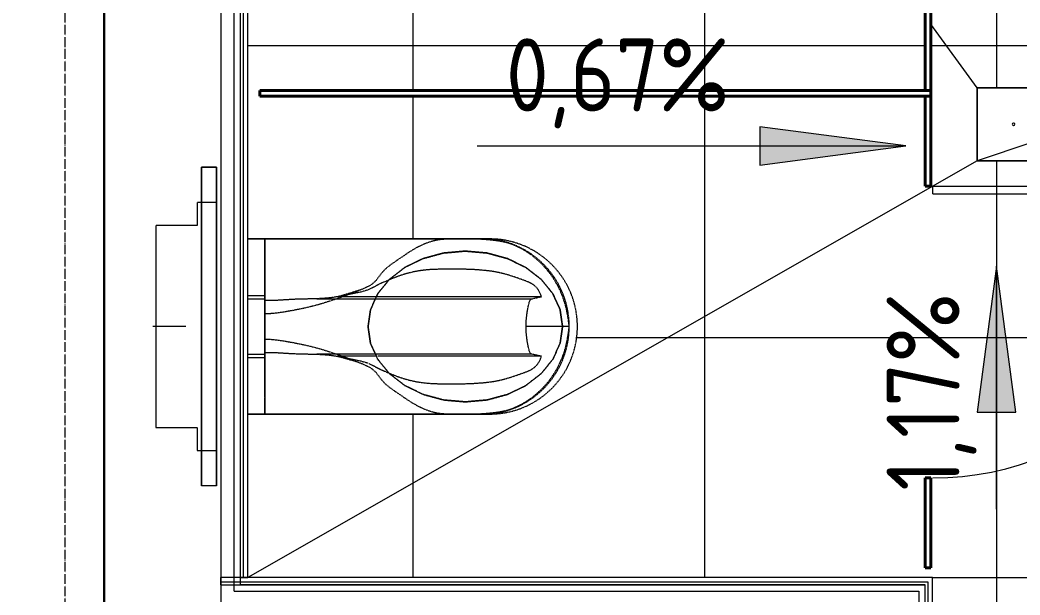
# Model space of a CAD drawing. Header units: millimetres. Extents: x -12447 to 83753, y -46415 to 46712.
# Drawn here: x 7057 to 9113, y 16990 to 18172 of the extents above; entities that cross this region are included whole.
import ezdxf
from ezdxf.xclip import XClip

# ---------------------------------------------------------------- set-up
doc = ezdxf.new("R2010")
doc.units = ezdxf.units.MM
doc.header["$XCLIPFRAME"] = 2
doc.linetypes.add('200_ШТРИХ_ш1п0_6_', pattern=[1.6, 1, -0.6])
doc.linetypes.add('ADSK_Линия сетки', pattern=[25, 20, -2.5, 0, -2.5])
doc.layers.add('1_Сущ. кусты', color=7, linetype='Continuous')
for name, color, linetype, lineweight in [('Двери', 7, 'Continuous', 9), ('Двери открывание', 7, 'Continuous', 9), ('Обобщенные модели', 7, 'Continuous', 18), ('Оси', 7, 'Continuous', 9), ('Перекрытие', 7, 'Continuous', 18), ('Перекрытие штриховка', 7, 'Continuous', 18), ('Размеры', 7, 'Continuous', 9), ('Сантехника', 7, 'Continuous', 18), ('Стены несущие', 7, 'Continuous', 30), ('Стены отделка', 7, 'Continuous', 30), ('Стены штриховка', 7, 'Continuous', 9)]:
    doc.layers.add(name, color=color, linetype=linetype, lineweight=lineweight)
doc.styles.add('GOST Common_3', font='GOST_Common.ttf', dxfattribs={"width": 0.9, "height": 150})

# ---------------------------------------------------------------- blocks, each defined once
blk = doc.blocks.new('SND_Унитаз_Jika_Olymp_с_инсталяцией - Унитаз_ выпуск прямой_ установка на пол_693х360х360_ PN30_12_ ХВ резьба HP DN15_ К гл_ кон П DN100-V7-План полов 1-го этажа')
at = {"layer": 'Сантехника', "linetype": '200_ШТРИХ_ш1п0_6_'}
for p, q in [((0, -61.7), (0, 6.3)), ((-208, 0), (-208, -85)), ((208, 0), (-208, 0)), ((208, -85), (208, 0)), ((-327.5, -94), (327.5, -94)), ((-327.5, -125), (-327.5, -94)), ((-255, -85), (-255, -125)), ((-208, -85), (-255, -85)), ((255, -85), (208, -85)), ((255, -125), (255, -85)), ((327.5, -94), (327.5, -125)), ((327.5, -125), (-327.5, -125)), ((-255, -125), (255, -125)), ((-180, -189), (-180, -687.1)), ((-180, -224), (-180, -189)), ((180, -687.1), (180, -189)), ((180, -189), (180, -224)), ((180, -224), (-180, -224))]:
    blk.add_line(p, q, dxfattribs=at)
at = {"layer": 'Сантехника', "color": 251, "linetype": '200_ШТРИХ_ш1п0_6_', "true_color": 0x666666}
for p, q in [((327.5, -94), (-327.5, -94)), ((-327.5, -125), (-327.5, -94)), ((327.5, -125), (327.5, -94)), ((-327.5, -125), (327.5, -125)), ((-180, -687.1), (-180, -224)), ((180, -224), (180, -687.1)), ((-61.3, -375.6), (-61.3, -374.1)), ((61.3, -375.6), (61.3, -374.1)), ((-57, -773.7), (-57, -451.7)), ((57, -451.7), (57, -773.7)), ((-61.3, -455.4), (-61.3, -453.6)), ((-61.3, -792.9), (-61.3, -456.3)), ((61.3, -456.3), (61.3, -453.6)), ((61.3, -792.9), (61.3, -457.2)), ((0, -836.5), (0, -761.4)), ((121.2, -761.2), (96.6, -792.9)), ((34.5, -831.5), (67.3, -816.7)), ((-34.5, -831.5), (0, -836.5)), ((0, -836.5), (34.5, -831.5))]:
    blk.add_line(p, q, dxfattribs=at)
at = {"layer": 'Сантехника', "color": 253, "linetype": '200_ШТРИХ_ш1п0_6_', "true_color": 0xa3a3a3}
for p, q in [((-180, -224), (-180, -189)), ((-63.7, -189), (-63.7, -224)), ((-57, -189), (-57, -224)), ((57, -189), (57, -224)), ((63.7, -189), (63.7, -224)), ((180, -189), (180, -224)), ((-63.7, -224), (-61.3, -224)), ((-61.3, -224), (-57, -224)), ((-57, -224), (-53.6, -224)), ((-53.3, -224), (-25.8, -224)), ((25.8, -224), (-25.8, -224)), ((53.3, -224), (25.8, -224)), ((53.6, -224), (55.1, -224)), ((55.1, -224), (57, -224)), ((57, -224), (61.3, -224)), ((61.3, -224), (63.7, -224)), ((-57, -451.7), (-57, -348.1)), ((57, -330.9), (57, -451.7)), ((-61.3, -453.6), (-61.3, -375.6)), ((61.3, -453.6), (61.3, -375.6))]:
    blk.add_line(p, q, dxfattribs=at)
at = {"layer": 'Сантехника', "color": 9, "linetype": '200_ШТРИХ_ш1п0_6_', "true_color": 0xc7c7c7}
for p, q in [((-53.6, -224), (-28.5, -224)), ((-48, -224), (-53.3, -224)), ((-37.8, -224), (-46.9, -224)), ((-26.5, -224), (-36.8, -224)), ((-28.5, -224), (0, -224)), ((-13.6, -224), (-25.8, -224)), ((0, -224), (-13.6, -224)), ((13.6, -224), (0, -224)), ((0, -224), (28.5, -224)), ((25.8, -224), (13.6, -224)), ((36.8, -224), (26.5, -224)), ((28.5, -224), (53.6, -224)), ((46.9, -224), (37.8, -224)), ((53.3, -224), (48, -224)), ((-57, -348.1), (-57, -330.9))]:
    blk.add_line(p, q, dxfattribs=at)
at = {"layer": 'Сантехника', "color": 254, "linetype": '200_ШТРИХ_ш1п0_6_', "true_color": 0xdddddd}
blk.add_line((0, -850.2), (0, -836.5), dxfattribs=at)
at = {"layer": 'Сантехника', "linetype": '200_ШТРИХ_ш1п0_6_', "flags": 128}
for points in [[(-61.7, -376.2), (-71.7, -411.6), (-75, -420.3)], [(75, -420.3), (62.3, -378.9), (61.7, -376.2)], [(0, -836.5), (-34.5, -831.5), (-67.3, -816.7), (-96.6, -792.9), (-121.2, -761.2), (-139.7, -723.3), (-151.1, -681), (-155, -636.5), (-151.1, -592), (-139.7, -549.7), (-121.2, -511.8), (-96.6, -480.1), (-67.3, -456.3), (-34.5, -441.5), (0, -436.5)], [(0, -436.5), (34.5, -441.5), (67.3, -456.3), (96.6, -480.1), (121.2, -511.8), (139.7, -549.7), (151.1, -592), (155, -636.5), (151.1, -681), (139.7, -723.3), (121.2, -761.2), (96.6, -792.9), (67.3, -816.7), (34.5, -831.5), (0, -836.5)]]:
    blk.add_lwpolyline(points, dxfattribs=at)
at = {"layer": 'Сантехника', "color": 251, "linetype": '200_ШТРИХ_ш1п0_6_', "true_color": 0x666666, "flags": 128}
for points in [[(0, -436.5), (-34.5, -441.5), (-67.3, -456.3), (-96.6, -480.1), (-121.2, -511.8), (-139.7, -549.7), (-151.1, -592), (-155, -636.5), (-151.1, -681), (-139.7, -723.3), (-121.2, -761.2), (-96.6, -792.9), (-67.3, -816.7), (-34.5, -831.5)], [(0, -836.5), (-34.5, -831.5), (-67.3, -816.7), (-96.6, -792.9), (-121.2, -761.2), (-139.7, -723.3), (-151.1, -681), (-155, -636.5), (-151.1, -592), (-139.7, -549.7), (-121.2, -511.8), (-96.6, -480.1), (-67.3, -456.3), (-34.5, -441.5), (0, -436.5)], [(67.3, -816.7), (96.6, -792.9), (121.2, -761.2), (139.7, -723.3), (151.1, -681), (155, -636.5), (151.1, -592), (139.7, -549.7), (121.2, -511.8), (96.6, -480.1), (67.3, -456.3), (34.5, -441.5), (0, -436.5)], [(0, -436.5), (34.5, -441.5), (67.3, -456.3), (96.6, -480.1), (121.2, -511.8), (139.7, -549.7), (151.1, -592), (155, -636.5), (151.1, -681)], [(151.1, -681), (139.7, -723.3), (121.2, -761.2)], [(-61.3, -792.9), (-59.2, -783.4), (-57, -773.7)], [(57, -773.7), (59.2, -783.4), (61.3, -792.9)], [(96.6, -792.9), (67.3, -816.7), (34.5, -831.5), (0, -836.5)]]:
    blk.add_lwpolyline(points, dxfattribs=at)
at = {"layer": 'Сантехника', "color": 253, "linetype": '200_ШТРИХ_ш1п0_6_', "true_color": 0xa3a3a3, "flags": 128}
for points in [[(0, -436.5), (-34.5, -441.5), (-67.3, -456.3), (-96.6, -480.1), (-121.2, -511.8)], [(0, -836.5), (34.5, -831.5), (67.3, -816.7), (96.6, -792.9), (121.2, -761.2), (139.7, -723.3), (151.1, -681), (155, -636.5), (151.1, -592), (139.7, -549.7), (121.2, -511.8), (96.6, -480.1), (67.3, -456.3), (34.5, -441.5), (0, -436.5)], [(-121.2, -511.8), (-139.7, -549.7), (-151.1, -592), (-155, -636.5), (-151.1, -681), (-139.7, -723.3), (-121.2, -761.2), (-96.6, -792.9), (-67.3, -816.7), (-34.5, -831.5), (0, -836.5)]]:
    blk.add_lwpolyline(points, dxfattribs=at)
at = {"layer": 'Сантехника', "linetype": '200_ШТРИХ_ш1п0_6_'}
blk.add_arc((0, -687.1), 180, 180, 360, dxfattribs=at)
at = {"layer": 'Сантехника', "color": 251, "linetype": '200_ШТРИХ_ш1п0_6_', "true_color": 0x666666}
blk.add_arc((0, -669.3), 180.9, 185.6382, 354.3618, dxfattribs=at)
at = {"layer": 'Сантехника', "color": 253, "linetype": '200_ШТРИХ_ш1п0_6_', "true_color": 0xa3a3a3}
for points in [[(-180, -224), (-179.3, -224), (-178.6, -224), (-177.7, -224)], [(-176.6, -224), (-176, -224), (-175.4, -224), (-174.7, -224)], [(-174.6, -224), (-173.6, -224), (-172.5, -224), (-171.4, -224)], [(-171.3, -224), (-170.2, -224), (-169.1, -224), (-168, -224)], [(-152.6, -224), (-150.5, -224), (-148.3, -224), (-145.7, -224)], [(63.7, -224), (63.7, -224), (64.2, -224), (65.2, -224)], [(65.2, -224), (67.1, -224), (70.8, -224), (75.4, -224)], [(75.4, -224), (80.1, -224), (85.7, -224), (91.6, -224)], [(91.6, -224), (97.5, -224), (103.7, -224), (109.4, -224)], [(145.7, -224), (148.3, -224), (150.5, -224), (152.6, -224)], [(171.4, -224), (172.5, -224), (173.6, -224), (174.6, -224)], [(174.7, -224), (175.4, -224), (176, -224), (176.6, -224)], [(177.7, -224), (178.6, -224), (179.3, -224), (180, -224)], [(-63.2, -383.7), (-63.6, -385.6), (-64, -387.6), (-64.4, -389.6)], [(-61.3, -374.1), (-61.9, -376.9), (-62.4, -379.8), (-63, -382.7)], [(62.9, -382.4), (62.4, -379.5), (61.8, -376.7), (61.3, -374.1)]]:
    blk.add_open_spline(points, degree=3, dxfattribs=at)
for points, knots in [([(-168, -224), (-167.4, -224), (-161.9, -224), (-157.6, -224), (-152.9, -224), (-152.8, -224)], [0.08058888, 0.08058888, 0.08058888, 0.08058888, 0.09195154, 0.17895954, 0.18020877, 0.18020877, 0.18020877, 0.18020877]), ([(-145.4, -224), (-138, -224), (-115, -224), (-63.7, -224), (-63.7, -224)], [0.2216194, 0.2216194, 0.2216194, 0.2216194, 0.3327462, 0.4835333, 0.4835333, 0.4835333, 0.4835333]), ([(109.4, -224), (110.7, -224), (127.4, -224), (138, -224), (145.4, -224)], [0.1410305, 0.1410305, 0.1410305, 0.1410305, 0.1507871, 0.2619139, 0.2619139, 0.2619139, 0.2619139]), ([(152.8, -224), (152.9, -224), (155, -224), (156.9, -224), (158.7, -224)], [0.30332449, 0.30332449, 0.30332449, 0.30332449, 0.30457372, 0.34250273, 0.34250273, 0.34250273, 0.34250273]), ([(158.7, -224), (161.1, -224), (165, -224), (169.6, -224), (171.3, -224)], [0.34250273, 0.34250273, 0.34250273, 0.34250273, 0.39158172, 0.42245586, 0.42245586, 0.42245586, 0.42245586]), ([(-64.4, -389.8), (-64.5, -390.3), (-65.2, -393.7), (-66.4, -400), (-68.6, -411), (-70.7, -421.2), (-73.1, -430.1), (-74.5, -434.3), (-75.2, -436.2)], [0.0325818, 0.0325818, 0.0325818, 0.0325818, 0.0357143, 0.0535714, 0.0714286, 0.1071429, 0.125, 0.1410134, 0.1410134, 0.1410134, 0.1410134]), ([(64.3, -389.1), (64.2, -388.5), (63.7, -386.4), (63.3, -384.3), (63, -382.8)], [0.96470665, 0.96470665, 0.96470665, 0.96470665, 0.96875, 0.97881568, 0.97881568, 0.97881568, 0.97881568]), ([(95.6, -479.3), (93.8, -474.9), (91, -468.2), (86.9, -459.6), (83.8, -453.5), (80.5, -447.5), (77.4, -441.4), (74.7, -435.1), (72.7, -428.8), (71.1, -422.5), (69.6, -415.7), (68.2, -408.7), (66.4, -399.8), (65.1, -393.3), (64.3, -389.2)], [0.7504978, 0.7504978, 0.7504978, 0.7504978, 0.78125, 0.796875, 0.8125, 0.828125, 0.84375, 0.859375, 0.875, 0.890625, 0.90625, 0.921875, 0.9375, 0.9643126, 0.9643126, 0.9643126, 0.9643126]), ([(-75.9, -437.9), (-76.7, -439.7), (-78.5, -443.7), (-81.9, -450.1), (-85.7, -457.2), (-89.3, -464.7), (-92.5, -471.9), (-94.6, -476.7), (-95.5, -479)], [0.145721, 0.145721, 0.145721, 0.145721, 0.1607143, 0.1785714, 0.1964286, 0.2142857, 0.2321429, 0.2490928, 0.2490928, 0.2490928, 0.2490928])]:
    blk.add_open_spline(points, degree=3, knots=knots, dxfattribs=at)
at = {"layer": 'Сантехника', "color": 251, "linetype": '200_ШТРИХ_ш1п0_6_', "true_color": 0x666666}
for points, knots in [([(-53.3, -224), (-53.2, -227), (-53.2, -231.6), (-53.3, -237.7), (-53.4, -242.2), (-53.6, -246.8), (-53.8, -251.4), (-54.1, -255.9), (-54.3, -259.7), (-54.5, -262.7), (-54.7, -265.7), (-54.9, -269.4), (-55.2, -273.8), (-55.5, -278.3), (-55.7, -282.8), (-55.9, -287.3), (-56, -291.1), (-56.1, -294.1), (-56.2, -296.4), (-56.2, -298.6), (-56.3, -301.6), (-56.4, -305.4), (-56.5, -309.1), (-56.5, -312), (-56.6, -314.2), (-56.7, -316.4), (-56.8, -319.2), (-56.9, -324.1), (-57, -328.2), (-57, -330.9)], [-1, -1, -1, -1, -0.916667, -0.875, -0.833333, -0.791667, -0.75, -0.708333, -0.666667, -0.645833, -0.625, -0.583333, -0.541667, -0.5, -0.458333, -0.416667, -0.375, -0.354167, -0.333333, -0.3125, -0.291667, -0.25, -0.208333, -0.1875, -0.166667, -0.145833, -0.125, -0.083333, 0, 0, 0, 0]), ([(-25.8, -224), (-25.9, -241.7), (-35.3, -298.5), (-43.8, -332.7), (-52.5, -359.1), (-52.7, -359.6)], [0, 0, 0, 0, 0.1396534, 0.3512574, 0.3554649, 0.3554649, 0.3554649, 0.3554649]), ([(52.7, -359.6), (52.5, -359.1), (43.8, -332.7), (35.3, -298.5), (25.9, -241.7), (25.8, -224)], [1.9415219, 1.9415219, 1.9415219, 1.9415219, 1.9457294, 2.1573334, 2.2969868, 2.2969868, 2.2969868, 2.2969868]), ([(57, -330.9), (57, -328.2), (56.9, -324.1), (56.8, -319.2), (56.7, -316.4), (56.6, -314.2), (56.5, -312), (56.5, -309.1), (56.4, -305.4), (56.3, -301.6), (56.2, -298.6), (56.2, -296.4), (56.1, -294.1), (56, -291.1), (55.9, -287.3), (55.7, -282.8), (55.5, -278.3), (55.2, -273.8), (54.9, -269.4), (54.7, -265.7), (54.5, -262.7), (54.4, -260.5), (54.3, -258.2), (54.1, -255.2), (53.8, -251.4), (53.6, -246.8), (53.4, -242.2), (53.3, -237.7), (53.2, -231.6), (53.2, -227), (53.3, -224)], [-1, -1, -1, -1, -0.916667, -0.875, -0.854167, -0.833333, -0.8125, -0.791667, -0.75, -0.708333, -0.6875, -0.666667, -0.645833, -0.625, -0.583333, -0.541667, -0.5, -0.458333, -0.416667, -0.375, -0.354167, -0.333333, -0.3125, -0.291667, -0.25, -0.208333, -0.166667, -0.125, -0.083333, 0, 0, 0, 0]), ([(-57, -330.9), (-57.1, -333.5), (-57.3, -337.1), (-57.5, -341.5), (-57.7, -344.6), (-57.9, -347.4), (-58.1, -349.9), (-58.3, -352.3), (-58.5, -354.1), (-58.6, -355.6), (-58.8, -357), (-59, -358.6), (-59.2, -360.5), (-59.4, -362.2), (-59.7, -364), (-60, -366.1), (-60.5, -369.6), (-61, -372.4), (-61.3, -374.1)], [-1, -1, -1, -1, -0.9, -0.85, -0.8, -0.75, -0.7, -0.65, -0.6, -0.575, -0.55, -0.5, -0.45, -0.4, -0.35, -0.3, -0.2, 0, 0, 0, 0]), ([(61.3, -374.1), (61, -372.4), (60.5, -369.6), (60, -366.1), (59.7, -364), (59.4, -362.2), (59.2, -360.5), (59, -358.6), (58.8, -357), (58.6, -355.6), (58.5, -354.5), (58.4, -353.4), (58.3, -351.9), (58.1, -349.9), (57.9, -347.4), (57.7, -344.6), (57.5, -341.5), (57.3, -337.1), (57.1, -333.5), (57, -330.9)], [-1, -1, -1, -1, -0.8, -0.7, -0.65, -0.6, -0.55, -0.5, -0.45, -0.425, -0.4, -0.375, -0.35, -0.3, -0.25, -0.2, -0.15, -0.1, 0, 0, 0, 0]), ([(-52.9, -360.3), (-59.9, -381.5), (-77.2, -427.9), (-89.3, -451.4), (-117, -467.4), (-136.5, -497.2), (-149.9, -516.2), (-155.4, -525)], [0.3573091, 0.3573091, 0.3573091, 0.3573091, 0.5291275, 0.6846754, 0.791639, 0.9118103, 1.0074213, 1.0074213, 1.0074213, 1.0074213]), ([(146.6, -772.8), (148.3, -770.5), (156.2, -759.4), (166.6, -739.7), (174.6, -716.7), (180, -671.5), (180, -628.9), (180, -593), (176.2, -566.8), (160.9, -531.7), (138.4, -500.1), (117, -467.4), (89.3, -451.4), (77.2, -427.9), (59.9, -381.5), (52.9, -360.3)], [0.412396, 0.412396, 0.412396, 0.412396, 0.440465, 0.549855, 0.661365, 0.784431, 0.920061, 1.034847, 1.144883, 1.258166, 1.385176, 1.505348, 1.612311, 1.767859, 1.939678, 1.939678, 1.939678, 1.939678]), ([(-96, -480.2), (-97.9, -484.8), (-100.8, -491.8), (-104.3, -501.6), (-106, -506.7), (-106.8, -509.3), (-106.8, -509.4)], [0.25181117, 0.25181117, 0.25181117, 0.25181117, 0.28571429, 0.30357143, 0.32142857, 0.32199436, 0.32199436, 0.32199436, 0.32199436]), ([(61.7, -792.9), (64.1, -792.2), (68.8, -790.4), (75, -787.1), (80.3, -783), (84.6, -778.3), (88.2, -772.8), (91.3, -766.6), (93.9, -759.9), (97.2, -750.8), (101.1, -739.7), (105.5, -726.3), (108.7, -714.8), (110.8, -705.9), (112.1, -699.4), (113.2, -693), (114.1, -686.2), (114.9, -679), (115.6, -671.8), (116.2, -664.9), (116.7, -658.4), (117.1, -651.7), (117.4, -644.5), (117.6, -637.2), (117.7, -630), (117.8, -622.9), (117.8, -613.3), (117.8, -603.6), (117.8, -594.4), (117.8, -587.8), (117.6, -581.2), (117.4, -572.1), (116.7, -560.2), (115.5, -548.8), (114, -539.6), (112.8, -532.6), (111.3, -525.6), (109.6, -518.8), (107.7, -512.2), (105.7, -505.6), (103.4, -499.1), (101, -492.6), (98.5, -486.4), (96.8, -482.2), (96, -480.2)], [0.000766, 0.000766, 0.000766, 0.000766, 0.015625, 0.03125, 0.046875, 0.0625, 0.078125, 0.09375, 0.109375, 0.125, 0.15625, 0.1875, 0.21875, 0.234375, 0.25, 0.265625, 0.28125, 0.296875, 0.3125, 0.328125, 0.34375, 0.359375, 0.375, 0.390625, 0.40625, 0.421875, 0.4375, 0.46875, 0.484375, 0.5, 0.515625, 0.53125, 0.5625, 0.59375, 0.609375, 0.625, 0.640625, 0.65625, 0.671875, 0.6875, 0.703125, 0.71875, 0.734375, 0.7483046, 0.7483046, 0.7483046, 0.7483046]), ([(-107, -509.9), (-107.7, -512.2), (-109.1, -517.1), (-111.1, -524.7), (-112.8, -532.6), (-114.7, -543), (-116.4, -556.1), (-117.3, -569.9), (-117.6, -580.1), (-117.7, -584.9), (-117.7, -587.2)], [0.3232229, 0.3232229, 0.3232229, 0.3232229, 0.3392857, 0.3571429, 0.375, 0.3928571, 0.4285714, 0.4642857, 0.4821429, 0.4984632, 0.4984632, 0.4984632, 0.4984632]), ([(-155.8, -525.7), (-157.4, -528.3), (-165.2, -541.5), (-176.2, -566.8), (-180, -593), (-180, -628.9), (-180, -671.5), (-174.6, -716.7), (-166.6, -739.7), (-156.2, -759.4), (-148.3, -770.5), (-146.6, -772.8)], [1.0098413, 1.0098413, 1.0098413, 1.0098413, 1.0388212, 1.1521038, 1.2621401, 1.3769255, 1.5125553, 1.6356217, 1.7471319, 1.8565215, 1.8845912, 1.8845912, 1.8845912, 1.8845912]), ([(-117.7, -587.8), (-117.8, -590.3), (-117.8, -595.3), (-117.8, -605.7), (-117.8, -619.6), (-117.7, -633.5), (-117.4, -644.5), (-117, -652.7), (-116.5, -660.4), (-116, -667.8), (-115.3, -675.6), (-114.4, -683.5), (-113.4, -691.6), (-112.1, -699.6), (-110.5, -707.3), (-109, -713.6), (-108, -717.3), (-107.6, -718.5)], [0.5, 0.5, 0.5, 0.5, 0.5178571, 0.5357143, 0.5714286, 0.6071429, 0.625, 0.6428571, 0.6607143, 0.6785714, 0.6964286, 0.7142857, 0.7321429, 0.75, 0.7678571, 0.7857143, 0.7945263, 0.7945263, 0.7945263, 0.7945263]), ([(-107.5, -719.1), (-107.2, -720.1), (-106.2, -723.6), (-104.3, -729.7), (-101.8, -737.4), (-99.1, -745.3), (-96.3, -753.4), (-93.4, -761.2), (-90.4, -768.6), (-86.8, -775.2), (-82.4, -780.9), (-76.8, -785.9), (-70, -789.9), (-64.6, -792), (-61.7, -792.9)], [0.7959624, 0.7959624, 0.7959624, 0.7959624, 0.8035714, 0.8214286, 0.8392857, 0.8571429, 0.875, 0.8928571, 0.9107143, 0.9285714, 0.9464286, 0.9642857, 0.9821429, 0.9992765, 0.9992765, 0.9992765, 0.9992765]), ([(-145.9, -773.8), (-139.4, -782.4), (-120.9, -803.2), (-96.8, -820.1), (-79.2, -828.9)], [1.8886336, 1.8886336, 1.8886336, 1.8886336, 1.9948194, 2.1438543, 2.1438543, 2.1438543, 2.1438543]), ([(-57, -773.7), (-57, -772.6), (-56.1, -770.8), (-51.9, -768.6), (-45.1, -766.7), (-37.5, -765.2), (-30.6, -764), (-25, -763.2), (-19, -762.5), (-10.8, -761.7), (-4.3, -761.5), (0, -761.4)], [-1, -1, -1, -1, -0.857143, -0.714286, -0.571429, -0.428571, -0.357143, -0.285714, -0.214286, -0.142857, 0, 0, 0, 0]), ([(0, -761.4), (4.3, -761.5), (10.8, -761.7), (19, -762.5), (25, -763.2), (30.6, -764), (37.5, -765.2), (45.1, -766.7), (51.8, -768.6), (54.5, -770), (55.5, -770.7)], [-1, -1, -1, -1, -0.8571429, -0.7857143, -0.7142857, -0.6428571, -0.5714286, -0.4285714, -0.2857143, -0.1501056, -0.1501056, -0.1501056, -0.1501056]), ([(110.9, -809.2), (115.2, -805.9), (128.3, -794.9), (139.4, -782.4), (145.9, -773.8)], [0.2552208, 0.2552208, 0.2552208, 0.2552208, 0.3021674, 0.4083532, 0.4083532, 0.4083532, 0.4083532]), ([(-78.3, -829.4), (-78, -829.5), (-60, -838.4), (-38.3, -846.1), (0, -850.2)], [2.1463883, 2.1463883, 2.1463883, 2.1463883, 2.148663, 2.2969868, 2.2969868, 2.2969868, 2.2969868]), ([(59.4, -837.5), (66.1, -835.1), (72.2, -832.4), (78, -829.5), (78.3, -829.4)], [0.1020883, 0.1020883, 0.1020883, 0.1020883, 0.14832372, 0.15059848, 0.15059848, 0.15059848, 0.15059848])]:
    blk.add_open_spline(points, degree=3, knots=knots, dxfattribs=at)
for points in [[(55.6, -770.9), (56.5, -771.7), (57, -772.6), (57, -773.7)], [(79.2, -828.9), (85.2, -825.9), (90.9, -822.8), (96.1, -819.5)], [(96.1, -819.5), (101.4, -816.2), (106.3, -812.8), (110.9, -809.2)], [(0, -850.2), (26.4, -847.4), (44.7, -842.9), (59.4, -837.5)]]:
    blk.add_open_spline(points, degree=3, dxfattribs=at)
blk = doc.blocks.new('131_Сантехническая перегородка_Дверь - СД-1-3905249-План полов 1-го этажа')
at = {"layer": 'Двери'}
for p, q in [((769, -8), (785, -8)), ((769, -8), (769, -608)), ((785, -8), (785, -608)), ((769, -608), (785, -608))]:
    blk.add_line(p, q, dxfattribs=at)
at = {"layer": 'Двери открывание'}
blk.add_arc((785, -8), 600, 180, 270, dxfattribs=at)
at = {"layer": 'Обобщенные модели', "lineweight": 40}
for p, q in [((0, 8), (185, 8)), ((0, -4), (0, 8)), ((185, -4), (185, 8)), ((785, 8), (970, 8)), ((785, -4), (785, 8)), ((970, -4), (970, 8)), ((185, -4), (0, -4)), ((970, -4), (785, -4))]:
    blk.add_line(p, q, dxfattribs=at)
blk = doc.blocks.new('131_Сантехническая перегородка - СП-3 3-3867703-План полов 1-го этажа')
at = {"layer": 'Обобщенные модели', "lineweight": 40}
for p, q in [((0, 8), (1380, 8)), ((0, -4), (0, 8)), ((1380, -4), (1380, 8)), ((1380, -4), (0, -4))]:
    blk.add_line(p, q, dxfattribs=at)
blk = doc.blocks.new('GM_Отверстие прямоугольное _в плите_ - Отверстие-1400855-План полов 1-го этажа')
at = {"layer": 'Обобщенные модели'}
for p, q in [((-75, -75), (-75, 75)), ((-75, 75), (75, 75)), ((75, 75), (-75, 75)), ((-75, 75), (-75, -75)), ((-37.5, 37.5), (75, 75)), ((75, 75), (75, -75)), ((75, -75), (75, 75)), ((-75, -75), (-37.5, 37.5)), ((75, -75), (-75, -75)), ((-75, -75), (75, -75))]:
    blk.add_line(p, q, dxfattribs=at)
for start, end in [(360, 180), (180, 360), (60, 165), (300, 360), (195, 270)]:
    blk.add_arc((0, 0), 2.5, start, end, dxfattribs=at)
blk = doc.blocks.new('5')
at = {"layer": '1_Сущ. кусты', "true_color": 0xdddddd, "transparency": 33554661}
h = blk.add_hatch(color=254, dxfattribs=at)
h.dxf.hatch_style = 1
h.paths.add_polyline_path([(-13797.5, 41236.5), (-13797.5, 41836.5), (-14943, 41836.5), (-14943, 41236.5)])
h.paths.add_polyline_path([(-14943, 41236.5), (-14943, 41836.5), (-16088.6, 41836.5), (-16088.6, 41236.5)])
h.paths.add_polyline_path([(-14345.5, 40636.5), (-14345.5, 41236.5), (-15491.1, 41236.5), (-15491.1, 40636.5)])
h.paths.add_polyline_path([(-15491.1, 40636.5), (-15491.1, 41236.5), (-16636.6, 41236.5), (-16636.6, 40636.5)])
h.paths.add_polyline_path([(-14893.6, 40036.5), (-14893.6, 40636.5), (-16039.1, 40636.5), (-16039.1, 40036.5)])
h.paths.add_polyline_path([(-15441.6, 39436.5), (-15441.6, 40036.5), (-16587.1, 40036.5), (-16587.1, 39436.5)])
h.paths.add_polyline_path([(-13748, 40036.5), (-13748, 40636.5), (-14893.6, 40636.5), (-14893.6, 40036.5)])
h.paths.add_polyline_path([(-13150.5, 39436.5), (-13150.5, 40036.5), (-14296.1, 40036.5), (-14296.1, 39436.5)])
h.paths.add_polyline_path([(-14296.1, 39436.5), (-14296.1, 40036.5), (-15441.6, 40036.5), (-15441.6, 39436.5)])
h.paths.add_polyline_path([(-13698.6, 38836.5), (-13698.6, 39436.5), (-14844.1, 39436.5), (-14844.1, 38836.5)])
h.paths.add_polyline_path([(-14844.1, 38836.5), (-14844.1, 39436.5), (-15989.6, 39436.5), (-15989.6, 38836.5)])
h.paths.add_polyline_path([(-14246.6, 38236.5), (-14246.6, 38836.5), (-15392.1, 38836.5), (-15392.1, 38236.5)])
h.paths.add_polyline_path([(-15392.1, 38236.5), (-15392.1, 38836.5), (-16537.6, 38836.5), (-16537.6, 38236.5)])
h.paths.add_polyline_path([(-14794.6, 37636.5), (-14794.6, 38236.5), (-15940.1, 38236.5), (-15940.1, 37636.5)])
h.paths.add_polyline_path([(-13649.1, 37636.5), (-13649.1, 38236.5), (-14794.6, 38236.5), (-14794.6, 37636.5)])
h.paths.add_polyline_path([(-12652, 41236.5), (-12652, 41836.5), (-13797.5, 41836.5), (-13797.5, 41236.5)])
h.paths.add_polyline_path([(-12054.5, 40636.5), (-12054.5, 41236.5), (-13200, 41236.5), (-13200, 40636.5)])
h.paths.add_polyline_path([(-13200, 40636.5), (-13200, 41236.5), (-14345.5, 41236.5), (-14345.5, 40636.5)])
h.paths.add_polyline_path([(-12602.5, 40036.5), (-12602.5, 40636.5), (-13748, 40636.5), (-13748, 40036.5)])
h.paths.add_polyline_path([(-12005, 39436.5), (-12005, 40036.5), (-13150.5, 40036.5), (-13150.5, 39436.5)])
h.paths.add_polyline_path([(-12553, 38836.5), (-12553, 39436.5), (-13698.6, 39436.5), (-13698.6, 38836.5)])
h.paths.add_polyline_path([(-11955.5, 38236.5), (-11955.5, 38836.5), (-13101.1, 38836.5), (-13101.1, 38236.5)])
h.paths.add_polyline_path([(-13101.1, 38236.5), (-13101.1, 38836.5), (-14246.6, 38836.5), (-14246.6, 38236.5)])
h.paths.add_polyline_path([(-12503.6, 37636.5), (-12503.6, 38236.5), (-13649.1, 38236.5), (-13649.1, 37636.5)])
h.paths.add_polyline_path([(-19525.1, 41236.5), (-19525.1, 41836.5), (-20670.6, 41836.5), (-20670.6, 41236.5)])
h.paths.add_polyline_path([(-20670.6, 41236.5), (-20670.6, 41836.5), (-21816.1, 41836.5), (-21816.1, 41236.5)])
h.paths.add_polyline_path([(-20073.1, 40636.5), (-20073.1, 41236.5), (-21218.6, 41236.5), (-21218.6, 40636.5)])
h.paths.add_polyline_path([(-21218.6, 40636.5), (-21218.6, 41236.5), (-22364.2, 41236.5), (-22364.2, 40636.5)])
h.paths.add_polyline_path([(-20621.1, 40036.5), (-20621.1, 40636.5), (-21766.7, 40636.5), (-21766.7, 40036.5)])
h.paths.add_polyline_path([(-21169.2, 39436.5), (-21169.2, 40036.5), (-22314.7, 40036.5), (-22314.7, 39436.5)])
h.paths.add_polyline_path([(-19475.6, 40036.5), (-19475.6, 40636.5), (-20621.1, 40636.5), (-20621.1, 40036.5)])
h.paths.add_polyline_path([(-18878.1, 39436.5), (-18878.1, 40036.5), (-20023.6, 40036.5), (-20023.6, 39436.5)])
h.paths.add_polyline_path([(-20023.6, 39436.5), (-20023.6, 40036.5), (-21169.2, 40036.5), (-21169.2, 39436.5)])
h.paths.add_polyline_path([(-19426.1, 38836.5), (-19426.1, 39436.5), (-20571.7, 39436.5), (-20571.7, 38836.5)])
h.paths.add_polyline_path([(-20571.7, 38836.5), (-20571.7, 39436.5), (-21717.2, 39436.5), (-21717.2, 38836.5)])
h.paths.add_polyline_path([(-19974.2, 38236.5), (-19974.2, 38836.5), (-21119.7, 38836.5), (-21119.7, 38236.5)])
h.paths.add_polyline_path([(-21119.7, 38236.5), (-21119.7, 38836.5), (-22265.2, 38836.5), (-22265.2, 38236.5)])
h.paths.add_polyline_path([(-20522.2, 37636.5), (-20522.2, 38236.5), (-21667.7, 38236.5), (-21667.7, 37636.5)])
h.paths.add_polyline_path([(-19376.7, 37636.5), (-19376.7, 38236.5), (-20522.2, 38236.5), (-20522.2, 37636.5)])
h.paths.add_polyline_path([(-17234.1, 41236.5), (-17234.1, 41836.5), (-18379.6, 41836.5), (-18379.6, 41236.5)])
h.paths.add_polyline_path([(-18379.6, 41236.5), (-18379.6, 41836.5), (-19525.1, 41836.5), (-19525.1, 41236.5)])
h.paths.add_polyline_path([(-17782.1, 40636.5), (-17782.1, 41236.5), (-18927.6, 41236.5), (-18927.6, 40636.5)])
h.paths.add_polyline_path([(-18927.6, 40636.5), (-18927.6, 41236.5), (-20073.1, 41236.5), (-20073.1, 40636.5)])
h.paths.add_polyline_path([(-18330.1, 40036.5), (-18330.1, 40636.5), (-19475.6, 40636.5), (-19475.6, 40036.5)])
h.paths.add_polyline_path([(-16088.6, 41236.5), (-16088.6, 41836.5), (-17234.1, 41836.5), (-17234.1, 41236.5)])
h.paths.add_polyline_path([(-16636.6, 40636.5), (-16636.6, 41236.5), (-17782.1, 41236.5), (-17782.1, 40636.5)])
h.paths.add_polyline_path([(-16039.1, 40036.5), (-16039.1, 40636.5), (-17184.6, 40636.5), (-17184.6, 40036.5)])
h.paths.add_polyline_path([(-17184.6, 40036.5), (-17184.6, 40636.5), (-18330.1, 40636.5), (-18330.1, 40036.5)])
h.paths.add_polyline_path([(-16587.1, 39436.5), (-16587.1, 40036.5), (-17732.6, 40036.5), (-17732.6, 39436.5)])
h.paths.add_polyline_path([(-17732.6, 39436.5), (-17732.6, 40036.5), (-18878.1, 40036.5), (-18878.1, 39436.5)])
h.paths.add_polyline_path([(-17135.1, 38836.5), (-17135.1, 39436.5), (-18280.6, 39436.5), (-18280.6, 38836.5)])
h.paths.add_polyline_path([(-18280.6, 38836.5), (-18280.6, 39436.5), (-19426.1, 39436.5), (-19426.1, 38836.5)])
h.paths.add_polyline_path([(-17683.1, 38236.5), (-17683.1, 38836.5), (-18828.6, 38836.5), (-18828.6, 38236.5)])
h.paths.add_polyline_path([(-18828.6, 38236.5), (-18828.6, 38836.5), (-19974.2, 38836.5), (-19974.2, 38236.5)])
h.paths.add_polyline_path([(-18231.1, 37636.5), (-18231.1, 38236.5), (-19376.7, 38236.5), (-19376.7, 37636.5)])
h.paths.add_polyline_path([(-15989.6, 38836.5), (-15989.6, 39436.5), (-17135.1, 39436.5), (-17135.1, 38836.5)])
h.paths.add_polyline_path([(-16537.6, 38236.5), (-16537.6, 38836.5), (-17683.1, 38836.5), (-17683.1, 38236.5)])
h.paths.add_polyline_path([(-15940.1, 37636.5), (-15940.1, 38236.5), (-17085.6, 38236.5), (-17085.6, 37636.5)])
h.paths.add_polyline_path([(-17085.6, 37636.5), (-17085.6, 38236.5), (-18231.1, 38236.5), (-18231.1, 37636.5)])
h.paths.add_polyline_path([(-23559.2, 41836.5), (-23559.2, 42436.5), (-24704.7, 42436.5), (-24704.7, 41836.5)])
h.paths.add_polyline_path([(-24704.7, 41836.5), (-24704.7, 42436.5), (-25850.2, 42436.5), (-25850.2, 41836.5)])
h.paths.add_polyline_path([(-24107.2, 41236.5), (-24107.2, 41836.5), (-25252.7, 41836.5), (-25252.7, 41236.5)])
h.paths.add_polyline_path([(-25252.7, 41236.5), (-25252.7, 41836.5), (-26398.2, 41836.5), (-26398.2, 41236.5)])
h.paths.add_polyline_path([(-24655.2, 40636.5), (-24655.2, 41236.5), (-25800.7, 41236.5), (-25800.7, 40636.5)])
h.paths.add_polyline_path([(-25203.2, 40036.5), (-25203.2, 40636.5), (-26348.7, 40636.5), (-26348.7, 40036.5)])
h.paths.add_polyline_path([(-23509.7, 40636.5), (-23509.7, 41236.5), (-24655.2, 41236.5), (-24655.2, 40636.5)])
h.paths.add_polyline_path([(-22912.2, 40036.5), (-22912.2, 40636.5), (-24057.7, 40636.5), (-24057.7, 40036.5)])
h.paths.add_polyline_path([(-24057.7, 40036.5), (-24057.7, 40636.5), (-25203.2, 40636.5), (-25203.2, 40036.5)])
h.paths.add_polyline_path([(-23460.2, 39436.5), (-23460.2, 40036.5), (-24605.7, 40036.5), (-24605.7, 39436.5)])
h.paths.add_polyline_path([(-24605.7, 39436.5), (-24605.7, 40036.5), (-25751.2, 40036.5), (-25751.2, 39436.5)])
h.paths.add_polyline_path([(-24008.2, 38836.5), (-24008.2, 39436.5), (-25153.7, 39436.5), (-25153.7, 38836.5)])
h.paths.add_polyline_path([(-25153.7, 38836.5), (-25153.7, 39436.5), (-26299.3, 39436.5), (-26299.3, 38836.5)])
h.paths.add_polyline_path([(-24556.2, 38236.5), (-24556.2, 38836.5), (-25701.8, 38836.5), (-25701.8, 38236.5)])
h.paths.add_polyline_path([(-23410.7, 38236.5), (-23410.7, 38836.5), (-24556.2, 38836.5), (-24556.2, 38236.5)])
h.paths.add_polyline_path([(-22413.6, 41836.5), (-22413.6, 42436.5), (-23559.2, 42436.5), (-23559.2, 41836.5)])
h.paths.add_polyline_path([(-21816.1, 41236.5), (-21816.1, 41836.5), (-22961.7, 41836.5), (-22961.7, 41236.5)])
h.paths.add_polyline_path([(-22961.7, 41236.5), (-22961.7, 41836.5), (-24107.2, 41836.5), (-24107.2, 41236.5)])
h.paths.add_polyline_path([(-22364.2, 40636.5), (-22364.2, 41236.5), (-23509.7, 41236.5), (-23509.7, 40636.5)])
h.paths.add_polyline_path([(-21766.7, 40036.5), (-21766.7, 40636.5), (-22912.2, 40636.5), (-22912.2, 40036.5)])
h.paths.add_polyline_path([(-22314.7, 39436.5), (-22314.7, 40036.5), (-23460.2, 40036.5), (-23460.2, 39436.5)])
h.paths.add_polyline_path([(-21717.2, 38836.5), (-21717.2, 39436.5), (-22862.7, 39436.5), (-22862.7, 38836.5)])
h.paths.add_polyline_path([(-22862.7, 38836.5), (-22862.7, 39436.5), (-24008.2, 39436.5), (-24008.2, 38836.5)])
h.paths.add_polyline_path([(-22265.2, 38236.5), (-22265.2, 38836.5), (-23410.7, 38836.5), (-23410.7, 38236.5)])
h.paths.add_polyline_path([(-29286.8, 41836.5), (-29286.8, 42436.5), (-30432.3, 42436.5), (-30432.3, 41836.5)])
h.paths.add_polyline_path([(-30432.3, 41836.5), (-30432.3, 42436.5), (-31577.8, 42436.5), (-31577.8, 41836.5)])
h.paths.add_polyline_path([(-29834.8, 41236.5), (-29834.8, 41836.5), (-30980.3, 41836.5), (-30980.3, 41236.5)])
h.paths.add_polyline_path([(-30980.3, 41236.5), (-30980.3, 41836.5), (-32125.8, 41836.5), (-32125.8, 41236.5)])
h.paths.add_polyline_path([(-30382.8, 40636.5), (-30382.8, 41236.5), (-31528.3, 41236.5), (-31528.3, 40636.5)])
h.paths.add_polyline_path([(-30930.8, 40036.5), (-30930.8, 40636.5), (-32076.3, 40636.5), (-32076.3, 40036.5)])
h.paths.add_polyline_path([(-29237.3, 40636.5), (-29237.3, 41236.5), (-30382.8, 41236.5), (-30382.8, 40636.5)])
h.paths.add_polyline_path([(-28639.8, 40036.5), (-28639.8, 40636.5), (-29785.3, 40636.5), (-29785.3, 40036.5)])
h.paths.add_polyline_path([(-29785.3, 40036.5), (-29785.3, 40636.5), (-30930.8, 40636.5), (-30930.8, 40036.5)])
h.paths.add_polyline_path([(-29187.8, 39436.5), (-29187.8, 40036.5), (-30333.3, 40036.5), (-30333.3, 39436.5)])
h.paths.add_polyline_path([(-30333.3, 39436.5), (-30333.3, 40036.5), (-31478.8, 40036.5), (-31478.8, 39436.5)])
h.paths.add_polyline_path([(-29735.8, 38836.5), (-29735.8, 39436.5), (-30881.3, 39436.5), (-30881.3, 38836.5)])
h.paths.add_polyline_path([(-30881.3, 38836.5), (-30881.3, 39436.5), (-32026.9, 39436.5), (-32026.9, 38836.5)])
h.paths.add_polyline_path([(-30283.8, 38236.5), (-30283.8, 38836.5), (-31429.4, 38836.5), (-31429.4, 38236.5)])
h.paths.add_polyline_path([(-29138.3, 38236.5), (-29138.3, 38836.5), (-30283.8, 38836.5), (-30283.8, 38236.5)])
h.paths.add_polyline_path([(-26995.7, 41836.5), (-26995.7, 42436.5), (-28141.2, 42436.5), (-28141.2, 41836.5)])
h.paths.add_polyline_path([(-28141.2, 41836.5), (-28141.2, 42436.5), (-29286.8, 42436.5), (-29286.8, 41836.5)])
h.paths.add_polyline_path([(-27543.7, 41236.5), (-27543.7, 41836.5), (-28689.3, 41836.5), (-28689.3, 41236.5)])
h.paths.add_polyline_path([(-28689.3, 41236.5), (-28689.3, 41836.5), (-29834.8, 41836.5), (-29834.8, 41236.5)])
h.paths.add_polyline_path([(-28091.8, 40636.5), (-28091.8, 41236.5), (-29237.3, 41236.5), (-29237.3, 40636.5)])
h.paths.add_polyline_path([(-25850.2, 41836.5), (-25850.2, 42436.5), (-26995.7, 42436.5), (-26995.7, 41836.5)])
h.paths.add_polyline_path([(-26398.2, 41236.5), (-26398.2, 41836.5), (-27543.7, 41836.5), (-27543.7, 41236.5)])
h.paths.add_polyline_path([(-25800.7, 40636.5), (-25800.7, 41236.5), (-26946.2, 41236.5), (-26946.2, 40636.5)])
h.paths.add_polyline_path([(-26946.2, 40636.5), (-26946.2, 41236.5), (-28091.8, 41236.5), (-28091.8, 40636.5)])
h.paths.add_polyline_path([(-26348.7, 40036.5), (-26348.7, 40636.5), (-27494.3, 40636.5), (-27494.3, 40036.5)])
h.paths.add_polyline_path([(-27494.3, 40036.5), (-27494.3, 40636.5), (-28639.8, 40636.5), (-28639.8, 40036.5)])
h.paths.add_polyline_path([(-26896.8, 39436.5), (-26896.8, 40036.5), (-28042.3, 40036.5), (-28042.3, 39436.5)])
h.paths.add_polyline_path([(-28042.3, 39436.5), (-28042.3, 40036.5), (-29187.8, 40036.5), (-29187.8, 39436.5)])
h.paths.add_polyline_path([(-27444.8, 38836.5), (-27444.8, 39436.5), (-28590.3, 39436.5), (-28590.3, 38836.5)])
h.paths.add_polyline_path([(-28590.3, 38836.5), (-28590.3, 39436.5), (-29735.8, 39436.5), (-29735.8, 38836.5)])
h.paths.add_polyline_path([(-27992.8, 38236.5), (-27992.8, 38836.5), (-29138.3, 38836.5), (-29138.3, 38236.5)])
h.paths.add_polyline_path([(-25751.2, 39436.5), (-25751.2, 40036.5), (-26896.8, 40036.5), (-26896.8, 39436.5)])
h.paths.add_polyline_path([(-26299.3, 38836.5), (-26299.3, 39436.5), (-27444.8, 39436.5), (-27444.8, 38836.5)])
h.paths.add_polyline_path([(-25701.8, 38236.5), (-25701.8, 38836.5), (-26847.3, 38836.5), (-26847.3, 38236.5)])
h.paths.add_polyline_path([(-26847.3, 38236.5), (-26847.3, 38836.5), (-27992.8, 38836.5), (-27992.8, 38236.5)])

msp = doc.modelspace()

# ---------------------------------------------------------------- hatches: boundary and pattern name
at = {"layer": 'Перекрытие штриховка', "lineweight": 9, "true_color": 0x787878}
h = msp.add_hatch(dxfattribs=at)
h.set_pattern_fill('FP_50', color=8, style=0, pattern_type=2)
h.set_pattern_definition([(270, (10264.93, 15118.8), (599.99, 4e-14), []), (0, (10264.93, 15118.8), (0, 600), [])])
h.paths.add_polyline_path([(7525, 17025.239), (9025, 17882.525), (9025, 18032.525), (8930, 18163.625), (8930, 17830.239), (8918, 17830.239), (8918, 18015.239), (7550, 18015.239), (7550, 18027.239), (8918, 18027.239), (8918, 18180.185), (8325.912, 18997.266), (7548, 18997.266), (7548, 19009.266), (8317.217, 19009.266), (8152.968, 19235.929), (8129.96, 19218.274), (8085.754, 19200.188), (8033.888, 19194.159), (7526.884, 19194.159), (7526.884, 19554.159), (7922.367, 19554.159), (7564.033, 20048.659), (7525, 20048.659), (7525, 18693.025), (8006.193, 18693.025), (8055.208, 18685.886), (8096.193, 18668.91), (8133.472, 18640.304), (8162.078, 18603.025), (8180.457, 18556.599), (8186.193, 18513.025), (8180.06, 18466.437), (8162.078, 18423.025), (8133.472, 18385.746), (8096.193, 18357.14), (8051.986, 18339.054), (8000.121, 18333.025), (7525, 18333.025), (7525, 17721.659), (8023.077, 17721.659), (8069.664, 17715.526), (8113.077, 17697.544), (8150.356, 17668.938), (8178.961, 17631.659), (8197.34, 17585.232), (8203.077, 17541.659), (8196.944, 17495.071), (8178.961, 17451.659), (8150.356, 17414.38), (8113.077, 17385.774), (8069.664, 17367.792), (8017.004, 17361.659), (7525, 17361.659), (7525, 17131.064)])
h.paths.add_polyline_path([(7540.12, 20081.659), (7539.493, 20082.525), (7525, 20081.659)])
h = msp.add_hatch(dxfattribs=at)
h.set_pattern_fill('FP_52', color=8, style=0, pattern_type=2)
h.set_pattern_definition([(270, (10265, 14518.85), (600, 4e-14), []), (0, (10265, 14518.85), (0, 599.993), [])])
h.paths.add_polyline_path([(9175, 18032.525), (9953.846, 19459.261), (9945.094, 19468.37), (9921.457, 19507.939), (9907.329, 19551.812), (9903.435, 19597.739), (9907.329, 19643.666), (9921.457, 19687.54), (9945.094, 19727.109), (9977.029, 19760.345), (10015.623, 19785.542), (10058.898, 19801.41), (10108.239, 19808.543), (10143.643, 19806.941), (10252, 20005.436), (10252, 20048.659), (7564.033, 20048.659), (7922.367, 19554.159), (8039.96, 19554.159), (8086.548, 19548.026), (8129.96, 19530.044), (8167.24, 19501.438), (8195.845, 19464.159), (8214.224, 19417.732), (8219.961, 19374.159), (8213.827, 19327.571), (8195.845, 19284.159), (8167.24, 19246.88), (8152.968, 19235.929), (8317.217, 19009.266), (8928, 19009.266), (8928, 18997.266), (8325.912, 18997.266), (8918, 18180.185), (8918, 18212.239), (8930, 18212.239), (8930, 18163.625), (9025, 18032.525)])
h.paths.add_polyline_path([(8930, 18812.239), (8918, 18812.239), (8918, 18997.239), (8930, 18997.239)])
h.paths.add_polyline_path([(9025, 18997.266), (8934, 18997.266), (8934, 19009.266), (9534, 19009.266), (9534, 18997.266), (9175, 18997.266)])
h = msp.add_hatch(dxfattribs=at)
h.set_pattern_fill('FP_49', color=8, style=0, pattern_type=2)
h.set_pattern_definition([(270, (9065, 15718.9), (600, 4e-14), []), (0, (9065, 15718.9), (0, 599.96), [])])
h.paths.add_polyline_path([(10252, 17025.239), (10252, 17058.153), (9175, 17882.525), (9025, 17882.525), (7525, 17025.239), (10230.759, 17025.239)])
h.paths.add_polyline_path([(8924.33, 17045.239), (8918, 17045.239), (8918.33, 17230.239), (8930, 17230.239), (8930, 17045.239)])
h = msp.add_hatch(dxfattribs=at)
h.set_pattern_fill('FP_51', color=8, style=0, pattern_type=2)
h.set_pattern_definition([(270, (9065, 16318.8), (600, 4e-14), []), (0, (9065, 16318.8), (0, 600), [])])
h.paths.add_polyline_path([(9122.181, 12283.783), (9949.181, 12283.783), (9983.633, 12303.674), (9986.883, 12298.045), (9996.912, 12303.674), (10008.397, 12283.783), (10017.681, 12284.649), (10020.302, 12286.162), (10021.676, 12283.783), (10034.181, 12283.783), (10034.181, 12290.283), (10017.681, 12290.283), (10017.681, 12317.283), (10006.181, 12317.283), (10006.181, 12323.783), (10093.181, 12323.783), (10093.181, 12736.783), (10252, 12736.783), (10252, 17025.239), (8933.33, 17025.239), (8933.33, 16915.224), (7425, 16915.224), (7425, 16822.28), (7433.418, 16840.781), (7447.28, 16858.069), (7470.542, 16875.744), (7488.664, 16885.659), (7514.597, 16894.9), (7544.574, 16900.712), (7587, 16902.512), (7612, 16902.512), (7663.18, 16896.746), (7713.058, 16878.94), (7755.403, 16852.334), (7791.821, 16815.915), (7819.223, 16772.306), (7836.233, 16723.692), (7842, 16672.512), (7840.873, 15252.512), (7836.233, 15211.333), (7819.223, 15162.719), (7791.821, 15119.11), (7755.403, 15082.691), (7711.793, 15055.29), (7663.18, 15038.279), (7637.139, 15034.801), (9065, 15034.801), (9065, 12691.659), (9063.181, 12691.659), (9063.181, 12323.783), (9150.181, 12323.783), (9150.181, 12317.283), (9138.681, 12317.283), (9138.681, 12290.283), (9122.181, 12290.283)])
h.paths.add_polyline_path([(10270, 12703.783), (10285, 12703.783), (10285, 12720.283), (10268.5, 12720.283), (10268.5, 12703.783)])
h.paths.add_polyline_path([(7425, 15034.801), (7540.923, 15034.801), (7514.597, 15040.124), (7488.664, 15049.365), (7465.934, 15061.802), (7447.28, 15076.955), (7433.418, 15094.244), (7425, 15112.745), (7425, 15038.533)])
at = {"layer": 'Размеры'}
for points in [[(8878.224, 17913.022), (8578.224, 17952.518), (8578.224, 17873.527)], [(9065, 17665.831), (9025.504, 17365.831), (9104.496, 17365.831)]]:
    msp.add_hatch(color=256, dxfattribs=at).paths.add_polyline_path(points)

# ---------------------------------------------------------------- linework, layer by layer
at = {"layer": 'Оси', "linetype": 'ADSK_Линия сетки'}
msp.add_line((7149.565, -6380.761), (7149.565, 21357.013), dxfattribs=at)
at = {"layer": 'Перекрытие'}
for p, q in [((9025, 18032.525), (8930, 18163.625)), ((9025, 17882.525), (7525, 17025.239)), ((8933.33, 17025.239), (10252, 17025.239))]:
    msp.add_line(p, q, dxfattribs=at)
at = {"layer": 'Размеры'}
for p, q in [((8878.224, 17913.022), (8578.224, 17952.518)), ((8578.224, 17952.518), (8578.224, 17873.527)), ((8578.224, 17873.527), (8878.224, 17913.022)), ((9065, 17665.831), (9025.504, 17365.831)), ((9104.496, 17365.831), (9065, 17665.831)), ((9025.504, 17365.831), (9104.496, 17365.831))]:
    msp.add_line(p, q, dxfattribs=at)
at = {"layer": 'Размеры', "lineweight": 20}
for p, q in [((7996.884, 17913.022), (8878.224, 17913.022)), ((9065, 17165.831), (9065, 17665.831))]:
    msp.add_line(p, q, dxfattribs=at)
at = {"layer": 'Стены несущие'}
msp.add_line((7230, 20102.525), (7230, 12663.783), dxfattribs=at)
at = {"layer": 'Стены отделка', "lineweight": 9}
for p, q in [((7470, 20101.659), (7470, 16970.224)), ((7510, 17010.224), (7510, 20101.659)), ((7525, 17025.239), (7525, 20066.659)), ((8933.33, 17025.239), (7469.918, 17025.239)), ((7469.918, 17010.239), (7469.918, 17025.239)), ((7469.918, 17010.239), (8918.33, 17010.239)), ((7510, 17025.239), (7525, 17025.239)), ((8918.33, 17010.224), (7510, 17010.224)), ((8918.33, 16930.224), (8918.33, 17010.239)), ((8933.33, 16915.224), (8933.33, 17025.239))]:
    msp.add_line(p, q, dxfattribs=at)
at = {"layer": 'Стены штриховка'}
for p, q in [((7497, 16997.224), (7497, 20101.659)), ((7516, 17025.239), (7516, 20066.659)), ((8924.33, 17016.239), (7469.918, 17016.239)), ((8924.33, 16924.224), (8924.33, 17016.239)), ((7497, 16997.224), (8905.33, 16997.224)), ((8905.33, 16997.224), (8905.33, 16943.224))]:
    msp.add_line(p, q, dxfattribs=at)

# ---------------------------------------------------------------- block references
at = {"color": 8, "true_color": 0x787878}
ref = msp.add_blockref('5', (22546.052, -21561.344), dxfattribs=at)
XClip(ref).set_block_clipping_path([(-19952.6494024275, 50053.6662929149), (-19952.6494024275, 47361.0429668664), (-19946.675306314, 47361.0429668664), (-19946.675306314, 45023.1001397173), (-19952.6494024275, 45023.1001397173), (-19952.6494024275, 42247.6859462128), (-20121.7607908131, 42247.6859462128), (-20121.7607908131, 42237.6859462128), (-19952.6494024275, 42237.6859462128), (-19952.6494024275, 42224.6859462128), (-20121.7607908131, 42224.6859462128), (-20121.7607908131, 41627.6859462109), (-20133.7607908131, 41627.6859462109), (-20133.7607908131, 40298.6859462119), (-19840.026985295, 40298.6859462119), (-19839.8338465338, 40275.6859462119), (-20156.7607908131, 40275.6859462118), (-20156.7607908131, 41682.6859462128), (-20166.7607908131, 41682.6859462128), (-20166.7607908131, 40265.6859462119), (-19839.7498731594, 40265.6859462118), (-19790.1337103579, 34357.1270570506), (-19813.1345212693, 34357.1270570506), (-19861.901495297, 40164.559990591), (-19871.9011427393, 40164.4760201771), (-19823.3364099381, 34381.1270570506), (-20282.0028014027, 34381.1270570506), (-20282.0028014027, 34371.1270570506), (-19823.1348738394, 34357.1270570507), (-20282.0028014027, 34357.1270570506), (-20282.0028014027, 34325.1270570506), (-20272.0028014027, 34325.1270570506), (-20272.0028014027, 34085.1270570506), (-21972.0028014027, 34085.1270570507), (-21972.0028014027, 34345.1270570506), (-21982.0028014027, 34345.1270570506), (-21982.0028014027, 34357.1270570506), (-22387.649620758, 34357.1270570507), (-22389.0049242789, 35542.7497703813), (-22421.0049033716, 35542.7131907141), (-22421.1025165621, 35628.1054397679), (-22416.5995496034, 35625.5125092697), (-22139.6491621973, 36106.4735086405), (-22147.4485297547, 36110.9645960038), (-22152.4386268251, 36102.2986320512), (-22197.5016393787, 36128.2471368171), (-22202.4917364491, 36119.5811728645), (-22210.2911040065, 36124.0722602278), (-22421.2506730109, 35757.7130502426), (-22422.4831351116, 36847.6889603179), (-22050.383384997, 36204.8913373515), (-22042.5943054711, 36209.4002441079), (-22047.6042018671, 36218.0547769145), (-22002.6006312727, 36244.1062381741), (-22007.6105276688, 36252.7607709807), (-21999.8214481429, 36257.2696777371), (-22418.1477972143, 36979.9231670891), (-22422.4831351116, 36977.4135465015), (-22422.7424375658, 37062.7121976134), (-22390.7424584732, 37062.7487772806), (-22395.9607082152, 41627.6859462119), (-22388.8661195343, 41627.6859462119), (-22383.6478790629, 37062.7568872032), (-22373.6478855965, 37062.7683183493), (-22378.8661130008, 41627.6859462119), (-22134.1294610488, 41627.6859462119), (-22134.1294610488, 41637.6859462119), (-22395.9721393687, 41637.6859462119), (-22395.9869998682, 41650.6859462119), (-22134.1294610488, 41650.6859462119), (-22134.1294610488, 42224.6859462128), (-22238.7289994366, 42224.6859462128), (-22238.7959058401, 42237.6859462128), (-22134.1294610488, 42237.6859462128), (-22134.1294610488, 42247.6859462128), (-22238.8473723044, 42247.6859462128), (-22260.0223818029, 46362.0174417207), (-22270.0222496997, 46361.9660408426), (-22248.7291318755, 42224.6859462128), (-22261.7293040462, 42224.6859462128), (-22283.0220779656, 46361.8992197011), (-22315.0216552354, 46361.7347368911), (-22315.5364500022, 46447.1255236874), (-22311.0231551088, 46444.5506121927), (-22035.9973738534, 46926.6147361895), (-22043.8146299182, 46931.0746137234), (-22048.7700494003, 46922.3887736514), (-22093.9364177748, 46948.1569549582), (-22098.8918372569, 46939.4711148862), (-22106.7090933217, 46943.93099242), (-22316.2026449364, 46576.7315066805), (-22321.8053406513, 47666.7171074114), (-21947.1256842864, 47025.3885727095), (-21939.3546890119, 47029.9285762826), (-21944.3991374265, 47038.5630154765), (-21899.5000536182, 47064.7941472321), (-21904.5445020327, 47073.428586426), (-21896.7735067582, 47077.9685899991), (-22317.9849493719, 47798.9442626894), (-22322.4715355855, 47796.3230904044), (-22322.9104595308, 47881.7142671886), (-22290.8448769332, 47881.8790892762), (-22302.1334607898, 50075.2654064952), (-22289.1326735026, 50075.1458885609), (-22277.8450486674, 47881.9459104178), (-22267.8451807705, 47881.9973112959), (-22279.1320678971, 50075.0539516884)])
at = {"layer": 'Обобщенные модели', "lineweight": 40, "rotation": 89.99999999997657}
for p in [(8926, 18027.239), (8926, 17045.239)]:
    msp.add_blockref('131_Сантехническая перегородка_Дверь - СД-1-3905249-План полов 1-го этажа', p, dxfattribs=at)
at = {"layer": 'Обобщенные модели', "lineweight": 40}
msp.add_blockref('131_Сантехническая перегородка - СП-3 3-3867703-План полов 1-го этажа', (7550, 18019.239), dxfattribs=at)
at = {"layer": 'Обобщенные модели', "rotation": 180}
msp.add_blockref('GM_Отверстие прямоугольное _в плите_ - Отверстие-1400855-План полов 1-го этажа', (9100, 17957.525), dxfattribs=at)
at = {"layer": 'Сантехника', "linetype": '200_ШТРИХ_ш1п0_6_', "rotation": 90.00000000000037}
msp.add_blockref('SND_Унитаз_Jika_Olymp_с_инсталяцией - Унитаз_ выпуск прямой_ установка на пол_693х360х360_ PN30_12_ ХВ резьба HP DN15_ К гл_ кон П DN100-V7-План полов 1-го этажа', (7336, 17541.659), dxfattribs=at)

# ---------------------------------------------------------------- texts
at = {"layer": 'Размеры', "lineweight": 20, "insert": (8056.007, 18134.056), "char_height": 150, "width": 570.22717, "attachment_point": 1, "line_spacing_factor": 1.022761, "style": 'GOST Common_3'}
msp.add_mtext('0,67%', dxfattribs=at)
at = {"layer": 'Размеры', "lineweight": 20, "insert": (8838.976, 17203.882), "char_height": 150, "width": 508.67884, "attachment_point": 1, "rotation": 90, "line_spacing_factor": 1.022761, "style": 'GOST Common_3'}
msp.add_mtext('1,17%', dxfattribs=at)

doc.saveas('drawing.dxf')
